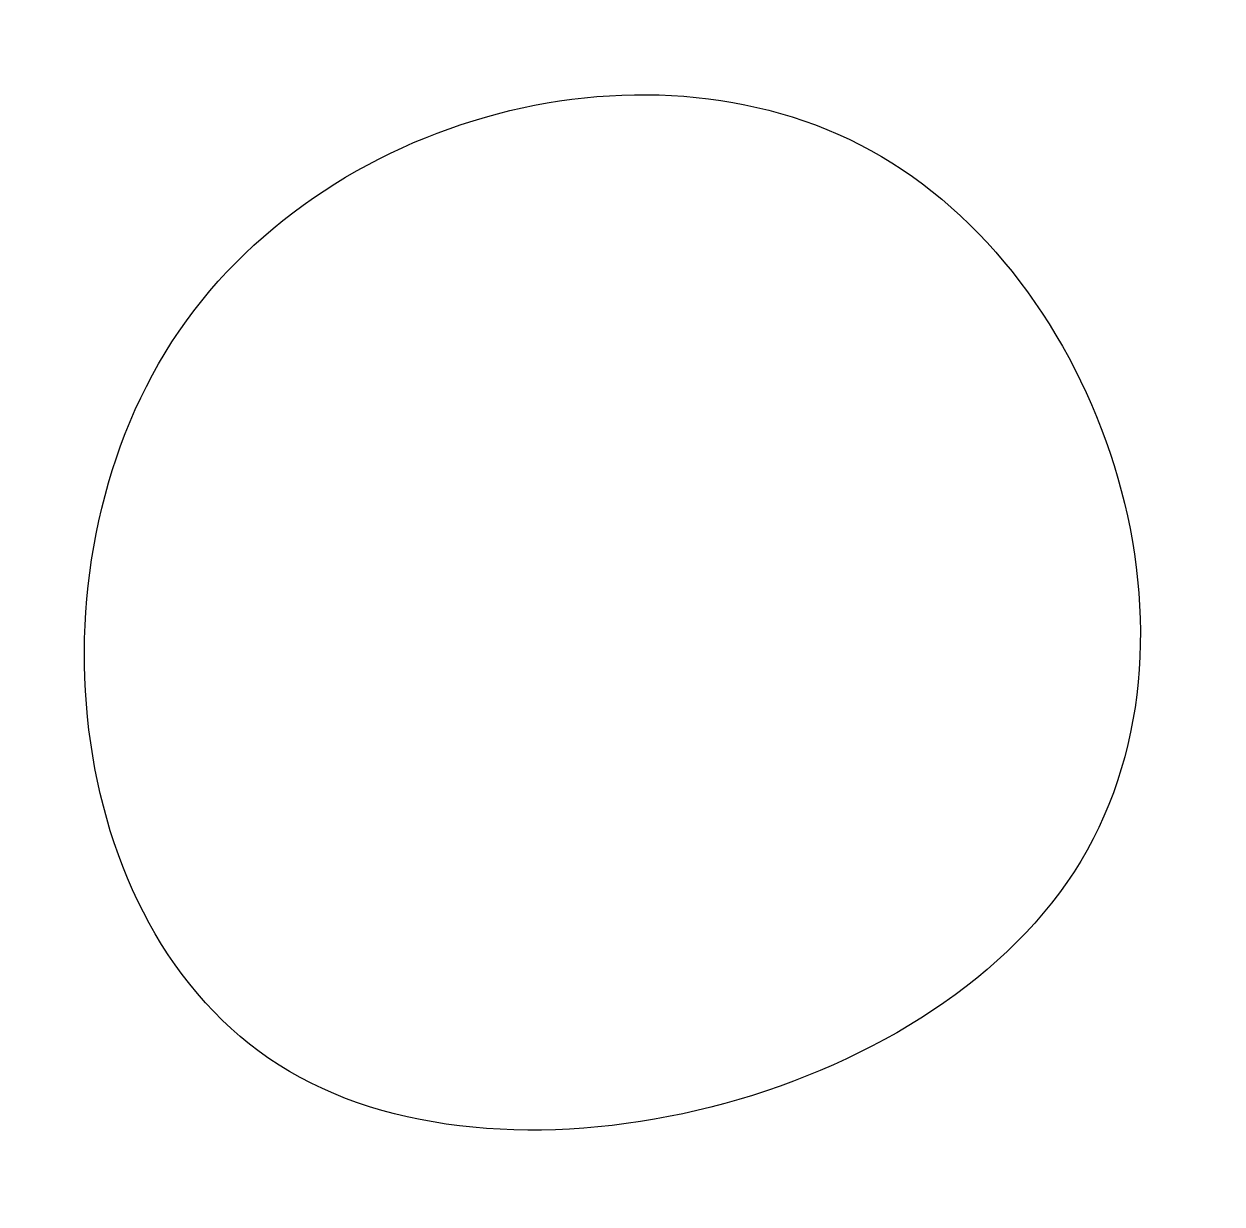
# Model space of a CAD drawing. Extents: x 48 to 165, y 129 to 244.
import ezdxf

# ---------------------------------------------------------------- set-up
doc = ezdxf.new("R2010")
doc.units = 0
doc.layers.add('Layer_1', color=7, linetype='CONTINUOUS')

msp = doc.modelspace()

# ---------------------------------------------------------------- linework, layer by layer
at = {"layer": 'Layer_1', "color": 7}
msp.add_line((62.555165, 213.467141), (62.555165, 213.467141), dxfattribs=at)
for points in [[(62.555165, 213.467141), (76.981331, 235.767907), (109.73927, 244.461358), (131.72495, 231.546644)], [(131.72495, 231.546644), (153.71064, 218.631929), (164.92371, 184.1108), (150.49726, 161.81028)], [(74.020406, 142.34498), (52.034675, 155.25935), (48.129, 191.16637), (62.555165, 213.467141)], [(150.49726, 161.81028), (136.07081, 139.50977), (96.006136, 129.4306), (74.020406, 142.34498)]]:
    msp.add_open_spline(points, degree=3, dxfattribs=at)

doc.saveas('drawing.dxf')
